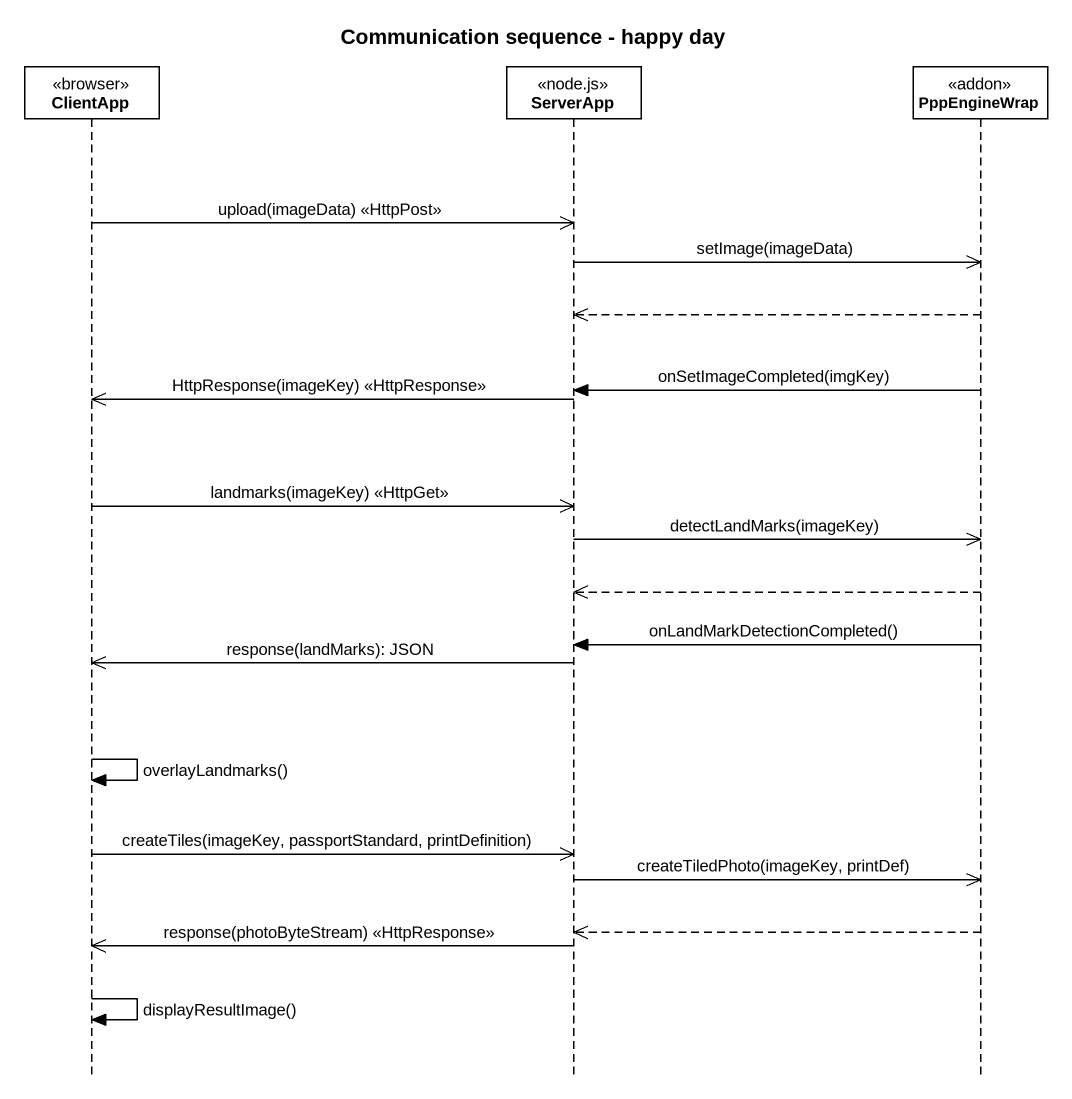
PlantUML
@startuml
title Communication sequence - happy day
hide footbox
participant ClientApp <<browser>>
participant ServerApp <<node.js>>
participant PppEngineWrap <<addon>>

ClientApp ->> ServerApp : upload(imageData) <<HttpPost>>
ServerApp ->> PppEngineWrap : setImage(imageData)
PppEngineWrap -->> ServerApp
PppEngineWrap -> ServerApp : onSetImageCompleted(imgKey)
ServerApp ->> ClientApp : HttpResponse(imageKey) <<HttpResponse>>
ClientApp ->> ServerApp : landmarks(imageKey) <<HttpGet>>
ServerApp ->> PppEngineWrap : detectLandMarks(imageKey)
PppEngineWrap -->> ServerApp
PppEngineWrap -> ServerApp : onLandMarkDetectionCompleted()
ServerApp ->> ClientApp : response(landMarks): JSON
ClientApp -> ClientApp : overlayLandmarks()
ClientApp ->> ServerApp : createTiles(imageKey, passportStandard, printDefinition)
ServerApp ->> PppEngineWrap : createTiledPhoto(imageKey, printDef)
PppEngineWrap -->> ServerApp
ServerApp ->> ClientApp : response(photoByteStream) <<HttpResponse>>
ClientApp -> ClientApp : displayResultImage()
@enduml
